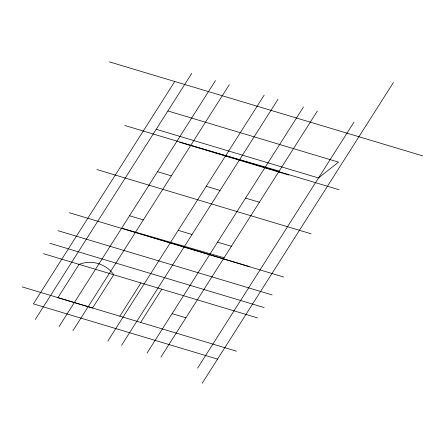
<?xml version="1.0" encoding="UTF-8"?>
<svg xmlns="http://www.w3.org/2000/svg" width="445" height="445" viewBox="0 0 445 445"><rect width="100%" height="100%" fill="white"/><g stroke="black" fill="none" stroke-linecap="round" stroke-linejoin="round"><path stroke-width="0.67" d="M174.763 81.507L33.397 303.868L217.549 359.109M35.333 319.438L191.745 73.408M59.085 326.563L215.502 80.534M72.902 330.707L229.314 84.678M119.822 316.189L140.965 282.931M107.768 341.165L264.18 95.135M121.58 345.309L277.997 99.279M140.653 322.436L161.796 289.178M147.106 352.968L303.523 106.934M160.923 357.113L317.341 111.078M197.608 368.115L354.025 122.086M202.264 383.151L393.447 82.436M278.993 171.013L179.613 142.272L288.783 175.018M224.007 257.738L122.075 228.235L249.306 266.572M109.242 61.849L422.75 155.889M167.876 110.955L338.5 162.136L318.492 177.967L156.217 129.295M124.878 125.496L339.079 189.742M157.541 171.698L171.353 175.842M206.224 186.299L220.036 190.443M245.562 198.103L259.379 202.247M96.877 169.539L311.077 233.792M129.54 215.747L143.351 219.891M178.217 230.349L192.034 234.493M217.561 242.147L231.378 246.291M69.414 212.732L283.615 276.985M58 230.688L272.201 294.935M49.974 243.309L264.174 307.562M43.393 253.667L257.594 317.914M172.104 313.647L185.921 317.791M22.25 286.919L236.451 351.172M79.076 264.369L57.906 297.688L92.582 308.018L113.725 274.76C106.138 263.779 91.592 259.452 79.076 264.369"/></g></svg>
